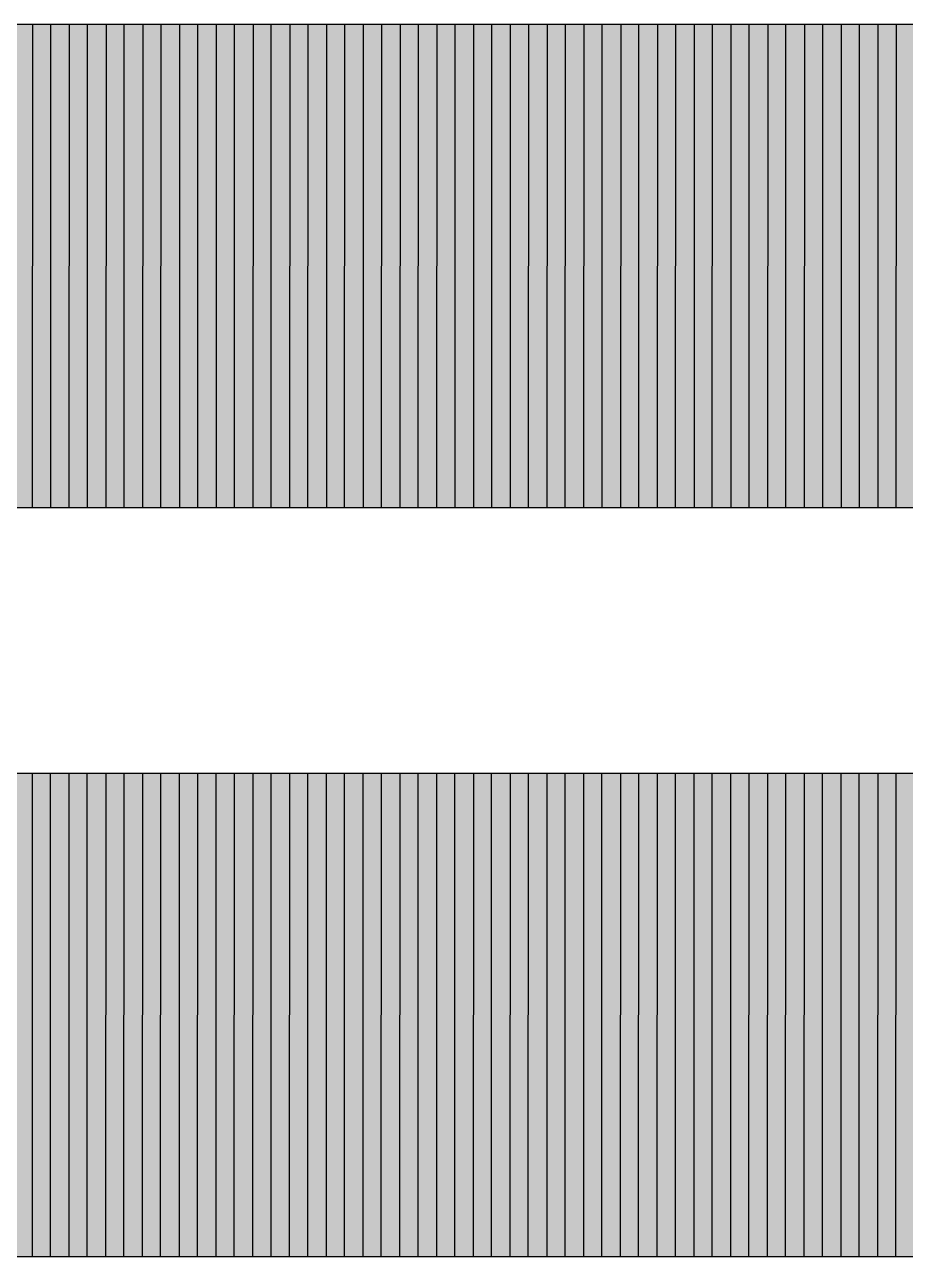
# Model space of a CAD drawing. Header units: millimetres. Extents: x -4.73 to 4.58, y -4.74 to 4.59.
# Drawn here: x 3.431 to 3.995, y 0.003 to 0.791 of the extents above; entities that cross this region are included whole.
import ezdxf

# ---------------------------------------------------------------- set-up
doc = ezdxf.new("R2010")
doc.units = ezdxf.units.MM
doc.header["$MEASUREMENT"] = 0
doc.layers.add('layer 1', color=7, linetype='Continuous')

msp = doc.modelspace()

# ---------------------------------------------------------------- hatches: boundary and pattern name
at = {"layer": 'layer 1', "true_color": 0x8b8b8c}
h = msp.add_hatch(color=252, dxfattribs=at)
edge = h.paths.add_edge_path()
edge.add_spline(control_points=[(3.4481, 0.7908), (3.4481, 0.7908), (3.448, 0.4821), (3.448, 0.4821), (3.448, 0.4821), (3.4257, 0.4821), (3.4257, 0.4821), (3.4257, 0.4821), (3.4127, 0.4827), (3.4127, 0.4827), (3.4127, 0.4827), (3.4128, 0.7902), (3.4128, 0.7902), (3.4128, 0.7902), (3.4257, 0.7908), (3.4257, 0.7908), (3.4257, 0.7908), (3.4481, 0.7908), (3.4481, 0.7908)], knot_values=[0, 0, 0, 0, 0.166667, 0.166667, 0.166667, 0.333333, 0.333333, 0.333333, 0.5, 0.5, 0.5, 0.666667, 0.666667, 0.666667, 0.833333, 0.833333, 0.833333, 1, 1, 1, 1], degree=3, periodic=1)
h = msp.add_hatch(color=252, dxfattribs=at)
edge = h.paths.add_edge_path()
edge.add_spline(control_points=[(3.4716, 0.7908), (3.4716, 0.7908), (3.4715, 0.4821), (3.4715, 0.4821), (3.4715, 0.4821), (3.4362, 0.4821), (3.4362, 0.4821), (3.4362, 0.4821), (3.4363, 0.7908), (3.4363, 0.7908), (3.4363, 0.7908), (3.4716, 0.7908), (3.4716, 0.7908)], knot_values=[0, 0, 0, 0, 0.25, 0.25, 0.25, 0.5, 0.5, 0.5, 0.75, 0.75, 0.75, 1, 1, 1, 1], degree=3, periodic=1)
h = msp.add_hatch(color=252, dxfattribs=at)
edge = h.paths.add_edge_path()
edge.add_spline(control_points=[(3.4951, 0.7908), (3.4951, 0.7908), (3.495, 0.4821), (3.495, 0.4821), (3.495, 0.4821), (3.4597, 0.4821), (3.4597, 0.4821), (3.4597, 0.4821), (3.4598, 0.7908), (3.4598, 0.7908), (3.4598, 0.7908), (3.4951, 0.7908), (3.4951, 0.7908)], knot_values=[0, 0, 0, 0, 0.25, 0.25, 0.25, 0.5, 0.5, 0.5, 0.75, 0.75, 0.75, 1, 1, 1, 1], degree=3, periodic=1)
h = msp.add_hatch(color=252, dxfattribs=at)
edge = h.paths.add_edge_path()
edge.add_spline(control_points=[(3.5186, 0.7908), (3.5186, 0.7908), (3.5185, 0.4821), (3.5185, 0.4821), (3.5185, 0.4821), (3.4832, 0.4821), (3.4832, 0.4821), (3.4832, 0.4821), (3.4834, 0.7908), (3.4834, 0.7908), (3.4834, 0.7908), (3.5186, 0.7908), (3.5186, 0.7908)], knot_values=[0, 0, 0, 0, 0.25, 0.25, 0.25, 0.5, 0.5, 0.5, 0.75, 0.75, 0.75, 1, 1, 1, 1], degree=3, periodic=1)
h = msp.add_hatch(color=252, dxfattribs=at)
edge = h.paths.add_edge_path()
edge.add_spline(control_points=[(3.5421, 0.7908), (3.5421, 0.7908), (3.542, 0.4821), (3.542, 0.4821), (3.542, 0.4821), (3.5068, 0.4821), (3.5068, 0.4821), (3.5068, 0.4821), (3.5069, 0.7908), (3.5069, 0.7908), (3.5069, 0.7908), (3.5421, 0.7908), (3.5421, 0.7908)], knot_values=[0, 0, 0, 0, 0.25, 0.25, 0.25, 0.5, 0.5, 0.5, 0.75, 0.75, 0.75, 1, 1, 1, 1], degree=3, periodic=1)
h = msp.add_hatch(color=252, dxfattribs=at)
edge = h.paths.add_edge_path()
edge.add_spline(control_points=[(3.5656, 0.7908), (3.5656, 0.7908), (3.5655, 0.4821), (3.5655, 0.4821), (3.5655, 0.4821), (3.5303, 0.4821), (3.5303, 0.4821), (3.5303, 0.4821), (3.5304, 0.7908), (3.5304, 0.7908), (3.5304, 0.7908), (3.5656, 0.7908), (3.5656, 0.7908)], knot_values=[0, 0, 0, 0, 0.25, 0.25, 0.25, 0.5, 0.5, 0.5, 0.75, 0.75, 0.75, 1, 1, 1, 1], degree=3, periodic=1)
h = msp.add_hatch(color=252, dxfattribs=at)
edge = h.paths.add_edge_path()
edge.add_spline(control_points=[(3.5891, 0.7908), (3.5891, 0.7908), (3.589, 0.4821), (3.589, 0.4821), (3.589, 0.4821), (3.5538, 0.4821), (3.5538, 0.4821), (3.5538, 0.4821), (3.5539, 0.7908), (3.5539, 0.7908), (3.5539, 0.7908), (3.5891, 0.7908), (3.5891, 0.7908)], knot_values=[0, 0, 0, 0, 0.25, 0.25, 0.25, 0.5, 0.5, 0.5, 0.75, 0.75, 0.75, 1, 1, 1, 1], degree=3, periodic=1)
at = {"layer": 'layer 1', "true_color": 0x8e8e8f}
h = msp.add_hatch(color=252, dxfattribs=at)
edge = h.paths.add_edge_path()
edge.add_spline(control_points=[(3.6126, 0.7908), (3.6126, 0.7908), (3.6125, 0.4821), (3.6125, 0.4821), (3.6125, 0.4821), (3.5773, 0.4821), (3.5773, 0.4821), (3.5773, 0.4821), (3.5774, 0.7908), (3.5774, 0.7908), (3.5774, 0.7908), (3.6126, 0.7908), (3.6126, 0.7908)], knot_values=[0, 0, 0, 0, 0.25, 0.25, 0.25, 0.5, 0.5, 0.5, 0.75, 0.75, 0.75, 1, 1, 1, 1], degree=3, periodic=1)
at = {"layer": 'layer 1', "true_color": 0x9a9a9b}
h = msp.add_hatch(color=253, dxfattribs=at)
edge = h.paths.add_edge_path()
edge.add_spline(control_points=[(3.6362, 0.7908), (3.6362, 0.7908), (3.636, 0.4821), (3.636, 0.4821), (3.636, 0.4821), (3.6008, 0.4821), (3.6008, 0.4821), (3.6008, 0.4821), (3.6009, 0.7908), (3.6009, 0.7908), (3.6009, 0.7908), (3.6362, 0.7908), (3.6362, 0.7908)], knot_values=[0, 0, 0, 0, 0.25, 0.25, 0.25, 0.5, 0.5, 0.5, 0.75, 0.75, 0.75, 1, 1, 1, 1], degree=3, periodic=1)
at = {"layer": 'layer 1', "true_color": 0xa5a5a6}
h = msp.add_hatch(color=253, dxfattribs=at)
edge = h.paths.add_edge_path()
edge.add_spline(control_points=[(3.6597, 0.7908), (3.6597, 0.7908), (3.6596, 0.4821), (3.6596, 0.4821), (3.6596, 0.4821), (3.6243, 0.4821), (3.6243, 0.4821), (3.6243, 0.4821), (3.6244, 0.7908), (3.6244, 0.7908), (3.6244, 0.7908), (3.6597, 0.7908), (3.6597, 0.7908)], knot_values=[0, 0, 0, 0, 0.25, 0.25, 0.25, 0.5, 0.5, 0.5, 0.75, 0.75, 0.75, 1, 1, 1, 1], degree=3, periodic=1)
at = {"layer": 'layer 1', "true_color": 0xb1b1b2}
h = msp.add_hatch(color=253, dxfattribs=at)
edge = h.paths.add_edge_path()
edge.add_spline(control_points=[(3.6832, 0.7908), (3.6832, 0.7908), (3.6831, 0.4821), (3.6831, 0.4821), (3.6831, 0.4821), (3.6478, 0.4821), (3.6478, 0.4821), (3.6478, 0.4821), (3.6479, 0.7908), (3.6479, 0.7908), (3.6479, 0.7908), (3.6832, 0.7908), (3.6832, 0.7908)], knot_values=[0, 0, 0, 0, 0.25, 0.25, 0.25, 0.5, 0.5, 0.5, 0.75, 0.75, 0.75, 1, 1, 1, 1], degree=3, periodic=1)
at = {"layer": 'layer 1', "true_color": 0xbdbdbd}
h = msp.add_hatch(color=9, dxfattribs=at)
edge = h.paths.add_edge_path()
edge.add_spline(control_points=[(3.7067, 0.7908), (3.7067, 0.7908), (3.7066, 0.4821), (3.7066, 0.4821), (3.7066, 0.4821), (3.6713, 0.4821), (3.6713, 0.4821), (3.6713, 0.4821), (3.6714, 0.7908), (3.6714, 0.7908), (3.6714, 0.7908), (3.7067, 0.7908), (3.7067, 0.7908)], knot_values=[0, 0, 0, 0, 0.25, 0.25, 0.25, 0.5, 0.5, 0.5, 0.75, 0.75, 0.75, 1, 1, 1, 1], degree=3, periodic=1)
at = {"layer": 'layer 1', "true_color": 0xc9c9c9}
h = msp.add_hatch(color=9, dxfattribs=at)
edge = h.paths.add_edge_path()
edge.add_spline(control_points=[(3.7302, 0.7908), (3.7302, 0.7908), (3.7301, 0.4821), (3.7301, 0.4821), (3.7301, 0.4821), (3.6948, 0.4821), (3.6948, 0.4821), (3.6948, 0.4821), (3.6949, 0.7908), (3.6949, 0.7908), (3.6949, 0.7908), (3.7302, 0.7908), (3.7302, 0.7908)], knot_values=[0, 0, 0, 0, 0.25, 0.25, 0.25, 0.5, 0.5, 0.5, 0.75, 0.75, 0.75, 1, 1, 1, 1], degree=3, periodic=1)
at = {"layer": 'layer 1', "true_color": 0xd4d4d5}
h = msp.add_hatch(color=254, dxfattribs=at)
edge = h.paths.add_edge_path()
edge.add_spline(control_points=[(3.7537, 0.7908), (3.7537, 0.7908), (3.7536, 0.4821), (3.7536, 0.4821), (3.7536, 0.4821), (3.7183, 0.4821), (3.7183, 0.4821), (3.7183, 0.4821), (3.7184, 0.7908), (3.7184, 0.7908), (3.7184, 0.7908), (3.7537, 0.7908), (3.7537, 0.7908)], knot_values=[0, 0, 0, 0, 0.25, 0.25, 0.25, 0.5, 0.5, 0.5, 0.75, 0.75, 0.75, 1, 1, 1, 1], degree=3, periodic=1)
at = {"layer": 'layer 1', "true_color": 0xe0e0e0}
h = msp.add_hatch(color=254, dxfattribs=at)
edge = h.paths.add_edge_path()
edge.add_spline(control_points=[(3.7772, 0.7908), (3.7772, 0.7908), (3.7771, 0.4821), (3.7771, 0.4821), (3.7771, 0.4821), (3.7418, 0.4821), (3.7418, 0.4821), (3.7418, 0.4821), (3.7419, 0.7908), (3.7419, 0.7908), (3.7419, 0.7908), (3.7772, 0.7908), (3.7772, 0.7908)], knot_values=[0, 0, 0, 0, 0.25, 0.25, 0.25, 0.5, 0.5, 0.5, 0.75, 0.75, 0.75, 1, 1, 1, 1], degree=3, periodic=1)
at = {"layer": 'layer 1', "true_color": 0xececec}
h = msp.add_hatch(color=7, dxfattribs=at)
edge = h.paths.add_edge_path()
edge.add_spline(control_points=[(3.8007, 0.7908), (3.8007, 0.7908), (3.8006, 0.4821), (3.8006, 0.4821), (3.8006, 0.4821), (3.7653, 0.4821), (3.7653, 0.4821), (3.7653, 0.4821), (3.7654, 0.7908), (3.7654, 0.7908), (3.7654, 0.7908), (3.8007, 0.7908), (3.8007, 0.7908)], knot_values=[0, 0, 0, 0, 0.25, 0.25, 0.25, 0.5, 0.5, 0.5, 0.75, 0.75, 0.75, 1, 1, 1, 1], degree=3, periodic=1)
at = {"layer": 'layer 1', "true_color": 0xf7f7f7}
h = msp.add_hatch(color=7, dxfattribs=at)
edge = h.paths.add_edge_path()
edge.add_spline(control_points=[(3.8242, 0.7908), (3.8242, 0.7908), (3.8241, 0.4821), (3.8241, 0.4821), (3.8241, 0.4821), (3.7888, 0.4821), (3.7888, 0.4821), (3.7888, 0.4821), (3.789, 0.7908), (3.789, 0.7908), (3.789, 0.7908), (3.8242, 0.7908), (3.8242, 0.7908)], knot_values=[0, 0, 0, 0, 0.25, 0.25, 0.25, 0.5, 0.5, 0.5, 0.75, 0.75, 0.75, 1, 1, 1, 1], degree=3, periodic=1)
at = {"layer": 'layer 1', "true_color": 0xf2f2f2}
h = msp.add_hatch(color=7, dxfattribs=at)
edge = h.paths.add_edge_path()
edge.add_spline(control_points=[(3.8477, 0.7908), (3.8477, 0.7908), (3.8476, 0.4821), (3.8476, 0.4821), (3.8476, 0.4821), (3.8124, 0.4821), (3.8124, 0.4821), (3.8124, 0.4821), (3.8125, 0.7908), (3.8125, 0.7908), (3.8125, 0.7908), (3.8477, 0.7908), (3.8477, 0.7908)], knot_values=[0, 0, 0, 0, 0.25, 0.25, 0.25, 0.5, 0.5, 0.5, 0.75, 0.75, 0.75, 1, 1, 1, 1], degree=3, periodic=1)
at = {"layer": 'layer 1', "true_color": 0xececec}
h = msp.add_hatch(color=7, dxfattribs=at)
edge = h.paths.add_edge_path()
edge.add_spline(control_points=[(3.8712, 0.7908), (3.8712, 0.7908), (3.8711, 0.4821), (3.8711, 0.4821), (3.8711, 0.4821), (3.8359, 0.4821), (3.8359, 0.4821), (3.8359, 0.4821), (3.836, 0.7908), (3.836, 0.7908), (3.836, 0.7908), (3.8712, 0.7908), (3.8712, 0.7908)], knot_values=[0, 0, 0, 0, 0.25, 0.25, 0.25, 0.5, 0.5, 0.5, 0.75, 0.75, 0.75, 1, 1, 1, 1], degree=3, periodic=1)
at = {"layer": 'layer 1', "true_color": 0xe5e5e5}
h = msp.add_hatch(color=254, dxfattribs=at)
edge = h.paths.add_edge_path()
edge.add_spline(control_points=[(3.8947, 0.7908), (3.8947, 0.7908), (3.8946, 0.4821), (3.8946, 0.4821), (3.8946, 0.4821), (3.8594, 0.4821), (3.8594, 0.4821), (3.8594, 0.4821), (3.8595, 0.7908), (3.8595, 0.7908), (3.8595, 0.7908), (3.8947, 0.7908), (3.8947, 0.7908)], knot_values=[0, 0, 0, 0, 0.25, 0.25, 0.25, 0.5, 0.5, 0.5, 0.75, 0.75, 0.75, 1, 1, 1, 1], degree=3, periodic=1)
at = {"layer": 'layer 1', "true_color": 0xdfdfdf}
h = msp.add_hatch(color=254, dxfattribs=at)
edge = h.paths.add_edge_path()
edge.add_spline(control_points=[(3.9182, 0.7908), (3.9182, 0.7908), (3.9181, 0.4821), (3.9181, 0.4821), (3.9181, 0.4821), (3.8829, 0.4821), (3.8829, 0.4821), (3.8829, 0.4821), (3.883, 0.7908), (3.883, 0.7908), (3.883, 0.7908), (3.9182, 0.7908), (3.9182, 0.7908)], knot_values=[0, 0, 0, 0, 0.25, 0.25, 0.25, 0.5, 0.5, 0.5, 0.75, 0.75, 0.75, 1, 1, 1, 1], degree=3, periodic=1)
at = {"layer": 'layer 1', "true_color": 0xd9d8d9}
h = msp.add_hatch(color=254, dxfattribs=at)
edge = h.paths.add_edge_path()
edge.add_spline(control_points=[(3.9418, 0.7908), (3.9418, 0.7908), (3.9417, 0.4821), (3.9417, 0.4821), (3.9417, 0.4821), (3.9064, 0.4821), (3.9064, 0.4821), (3.9064, 0.4821), (3.9065, 0.7908), (3.9065, 0.7908), (3.9065, 0.7908), (3.9418, 0.7908), (3.9418, 0.7908)], knot_values=[0, 0, 0, 0, 0.25, 0.25, 0.25, 0.5, 0.5, 0.5, 0.75, 0.75, 0.75, 1, 1, 1, 1], degree=3, periodic=1)
at = {"layer": 'layer 1', "true_color": 0xd2d2d2}
h = msp.add_hatch(color=254, dxfattribs=at)
edge = h.paths.add_edge_path()
edge.add_spline(control_points=[(3.9653, 0.7908), (3.9653, 0.7908), (3.9652, 0.4821), (3.9652, 0.4821), (3.9652, 0.4821), (3.9299, 0.4821), (3.9299, 0.4821), (3.9299, 0.4821), (3.93, 0.7908), (3.93, 0.7908), (3.93, 0.7908), (3.9653, 0.7908), (3.9653, 0.7908)], knot_values=[0, 0, 0, 0, 0.25, 0.25, 0.25, 0.5, 0.5, 0.5, 0.75, 0.75, 0.75, 1, 1, 1, 1], degree=3, periodic=1)
at = {"layer": 'layer 1', "true_color": 0xcccccc}
h = msp.add_hatch(color=254, dxfattribs=at)
edge = h.paths.add_edge_path()
edge.add_spline(control_points=[(3.9888, 0.7908), (3.9888, 0.7908), (3.9887, 0.4821), (3.9887, 0.4821), (3.9887, 0.4821), (3.9534, 0.4821), (3.9534, 0.4821), (3.9534, 0.4821), (3.9535, 0.7908), (3.9535, 0.7908), (3.9535, 0.7908), (3.9888, 0.7908), (3.9888, 0.7908)], knot_values=[0, 0, 0, 0, 0.25, 0.25, 0.25, 0.5, 0.5, 0.5, 0.75, 0.75, 0.75, 1, 1, 1, 1], degree=3, periodic=1)
at = {"layer": 'layer 1', "true_color": 0xc6c5c6}
h = msp.add_hatch(color=9, dxfattribs=at)
edge = h.paths.add_edge_path()
edge.add_spline(control_points=[(4.0123, 0.7908), (4.0123, 0.7908), (4.0122, 0.4821), (4.0122, 0.4821), (4.0122, 0.4821), (3.9769, 0.4821), (3.9769, 0.4821), (3.9769, 0.4821), (3.977, 0.7908), (3.977, 0.7908), (3.977, 0.7908), (4.0123, 0.7908), (4.0123, 0.7908)], knot_values=[0, 0, 0, 0, 0.25, 0.25, 0.25, 0.5, 0.5, 0.5, 0.75, 0.75, 0.75, 1, 1, 1, 1], degree=3, periodic=1)
at = {"layer": 'layer 1', "true_color": 0x8b8b8c}
h = msp.add_hatch(color=252, dxfattribs=at)
edge = h.paths.add_edge_path()
edge.add_spline(control_points=[(3.4479, 0.3118), (3.4479, 0.3118), (3.4478, 0.0031), (3.4478, 0.0031), (3.4478, 0.0031), (3.4257, 0.0031), (3.4257, 0.0031), (3.4257, 0.0031), (3.4126, 0.0037), (3.4126, 0.0037), (3.4126, 0.0037), (3.4127, 0.3112), (3.4127, 0.3112), (3.4127, 0.3112), (3.4257, 0.3118), (3.4257, 0.3118), (3.4257, 0.3118), (3.4479, 0.3118), (3.4479, 0.3118)], knot_values=[0, 0, 0, 0, 0.166667, 0.166667, 0.166667, 0.333333, 0.333333, 0.333333, 0.5, 0.5, 0.5, 0.666667, 0.666667, 0.666667, 0.833333, 0.833333, 0.833333, 1, 1, 1, 1], degree=3, periodic=1)
h = msp.add_hatch(color=252, dxfattribs=at)
edge = h.paths.add_edge_path()
edge.add_spline(control_points=[(3.4714, 0.3118), (3.4714, 0.3118), (3.4713, 0.0031), (3.4713, 0.0031), (3.4713, 0.0031), (3.4361, 0.0031), (3.4361, 0.0031), (3.4361, 0.0031), (3.4362, 0.3118), (3.4362, 0.3118), (3.4362, 0.3118), (3.4714, 0.3118), (3.4714, 0.3118)], knot_values=[0, 0, 0, 0, 0.25, 0.25, 0.25, 0.5, 0.5, 0.5, 0.75, 0.75, 0.75, 1, 1, 1, 1], degree=3, periodic=1)
h = msp.add_hatch(color=252, dxfattribs=at)
edge = h.paths.add_edge_path()
edge.add_spline(control_points=[(3.4949, 0.3118), (3.4949, 0.3118), (3.4948, 0.0031), (3.4948, 0.0031), (3.4948, 0.0031), (3.4596, 0.0031), (3.4596, 0.0031), (3.4596, 0.0031), (3.4597, 0.3118), (3.4597, 0.3118), (3.4597, 0.3118), (3.4949, 0.3118), (3.4949, 0.3118)], knot_values=[0, 0, 0, 0, 0.25, 0.25, 0.25, 0.5, 0.5, 0.5, 0.75, 0.75, 0.75, 1, 1, 1, 1], degree=3, periodic=1)
h = msp.add_hatch(color=252, dxfattribs=at)
edge = h.paths.add_edge_path()
edge.add_spline(control_points=[(3.5184, 0.3118), (3.5184, 0.3118), (3.5183, 0.0031), (3.5183, 0.0031), (3.5183, 0.0031), (3.4831, 0.0031), (3.4831, 0.0031), (3.4831, 0.0031), (3.4832, 0.3118), (3.4832, 0.3118), (3.4832, 0.3118), (3.5184, 0.3118), (3.5184, 0.3118)], knot_values=[0, 0, 0, 0, 0.25, 0.25, 0.25, 0.5, 0.5, 0.5, 0.75, 0.75, 0.75, 1, 1, 1, 1], degree=3, periodic=1)
h = msp.add_hatch(color=252, dxfattribs=at)
edge = h.paths.add_edge_path()
edge.add_spline(control_points=[(3.542, 0.3118), (3.542, 0.3118), (3.5419, 0.0031), (3.5419, 0.0031), (3.5419, 0.0031), (3.5066, 0.0031), (3.5066, 0.0031), (3.5066, 0.0031), (3.5067, 0.3118), (3.5067, 0.3118), (3.5067, 0.3118), (3.542, 0.3118), (3.542, 0.3118)], knot_values=[0, 0, 0, 0, 0.25, 0.25, 0.25, 0.5, 0.5, 0.5, 0.75, 0.75, 0.75, 1, 1, 1, 1], degree=3, periodic=1)
h = msp.add_hatch(color=252, dxfattribs=at)
edge = h.paths.add_edge_path()
edge.add_spline(control_points=[(3.5655, 0.3118), (3.5655, 0.3118), (3.5654, 0.0031), (3.5654, 0.0031), (3.5654, 0.0031), (3.5301, 0.0031), (3.5301, 0.0031), (3.5301, 0.0031), (3.5302, 0.3118), (3.5302, 0.3118), (3.5302, 0.3118), (3.5655, 0.3118), (3.5655, 0.3118)], knot_values=[0, 0, 0, 0, 0.25, 0.25, 0.25, 0.5, 0.5, 0.5, 0.75, 0.75, 0.75, 1, 1, 1, 1], degree=3, periodic=1)
h = msp.add_hatch(color=252, dxfattribs=at)
edge = h.paths.add_edge_path()
edge.add_spline(control_points=[(3.589, 0.3118), (3.589, 0.3118), (3.5889, 0.0031), (3.5889, 0.0031), (3.5889, 0.0031), (3.5536, 0.0031), (3.5536, 0.0031), (3.5536, 0.0031), (3.5537, 0.3118), (3.5537, 0.3118), (3.5537, 0.3118), (3.589, 0.3118), (3.589, 0.3118)], knot_values=[0, 0, 0, 0, 0.25, 0.25, 0.25, 0.5, 0.5, 0.5, 0.75, 0.75, 0.75, 1, 1, 1, 1], degree=3, periodic=1)
at = {"layer": 'layer 1', "true_color": 0x8e8e8f}
h = msp.add_hatch(color=252, dxfattribs=at)
edge = h.paths.add_edge_path()
edge.add_spline(control_points=[(3.6125, 0.3118), (3.6125, 0.3118), (3.6124, 0.0031), (3.6124, 0.0031), (3.6124, 0.0031), (3.5771, 0.0031), (3.5771, 0.0031), (3.5771, 0.0031), (3.5772, 0.3118), (3.5772, 0.3118), (3.5772, 0.3118), (3.6125, 0.3118), (3.6125, 0.3118)], knot_values=[0, 0, 0, 0, 0.25, 0.25, 0.25, 0.5, 0.5, 0.5, 0.75, 0.75, 0.75, 1, 1, 1, 1], degree=3, periodic=1)
at = {"layer": 'layer 1', "true_color": 0x9a9a9b}
h = msp.add_hatch(color=253, dxfattribs=at)
edge = h.paths.add_edge_path()
edge.add_spline(control_points=[(3.636, 0.3118), (3.636, 0.3118), (3.6359, 0.0031), (3.6359, 0.0031), (3.6359, 0.0031), (3.6006, 0.0031), (3.6006, 0.0031), (3.6006, 0.0031), (3.6007, 0.3118), (3.6007, 0.3118), (3.6007, 0.3118), (3.636, 0.3118), (3.636, 0.3118)], knot_values=[0, 0, 0, 0, 0.25, 0.25, 0.25, 0.5, 0.5, 0.5, 0.75, 0.75, 0.75, 1, 1, 1, 1], degree=3, periodic=1)
at = {"layer": 'layer 1', "true_color": 0xa5a5a6}
h = msp.add_hatch(color=253, dxfattribs=at)
edge = h.paths.add_edge_path()
edge.add_spline(control_points=[(3.6595, 0.3118), (3.6595, 0.3118), (3.6594, 0.0031), (3.6594, 0.0031), (3.6594, 0.0031), (3.6241, 0.0031), (3.6241, 0.0031), (3.6241, 0.0031), (3.6242, 0.3118), (3.6242, 0.3118), (3.6242, 0.3118), (3.6595, 0.3118), (3.6595, 0.3118)], knot_values=[0, 0, 0, 0, 0.25, 0.25, 0.25, 0.5, 0.5, 0.5, 0.75, 0.75, 0.75, 1, 1, 1, 1], degree=3, periodic=1)
at = {"layer": 'layer 1', "true_color": 0xb1b1b2}
h = msp.add_hatch(color=253, dxfattribs=at)
edge = h.paths.add_edge_path()
edge.add_spline(control_points=[(3.683, 0.3118), (3.683, 0.3118), (3.6829, 0.0031), (3.6829, 0.0031), (3.6829, 0.0031), (3.6476, 0.0031), (3.6476, 0.0031), (3.6476, 0.0031), (3.6477, 0.3118), (3.6477, 0.3118), (3.6477, 0.3118), (3.683, 0.3118), (3.683, 0.3118)], knot_values=[0, 0, 0, 0, 0.25, 0.25, 0.25, 0.5, 0.5, 0.5, 0.75, 0.75, 0.75, 1, 1, 1, 1], degree=3, periodic=1)
at = {"layer": 'layer 1', "true_color": 0xbdbdbd}
h = msp.add_hatch(color=9, dxfattribs=at)
edge = h.paths.add_edge_path()
edge.add_spline(control_points=[(3.7065, 0.3118), (3.7065, 0.3118), (3.7064, 0.0031), (3.7064, 0.0031), (3.7064, 0.0031), (3.6711, 0.0031), (3.6711, 0.0031), (3.6711, 0.0031), (3.6713, 0.3118), (3.6713, 0.3118), (3.6713, 0.3118), (3.7065, 0.3118), (3.7065, 0.3118)], knot_values=[0, 0, 0, 0, 0.25, 0.25, 0.25, 0.5, 0.5, 0.5, 0.75, 0.75, 0.75, 1, 1, 1, 1], degree=3, periodic=1)
at = {"layer": 'layer 1', "true_color": 0xc9c9c9}
h = msp.add_hatch(color=9, dxfattribs=at)
edge = h.paths.add_edge_path()
edge.add_spline(control_points=[(3.73, 0.3118), (3.73, 0.3118), (3.7299, 0.0031), (3.7299, 0.0031), (3.7299, 0.0031), (3.6947, 0.0031), (3.6947, 0.0031), (3.6947, 0.0031), (3.6948, 0.3118), (3.6948, 0.3118), (3.6948, 0.3118), (3.73, 0.3118), (3.73, 0.3118)], knot_values=[0, 0, 0, 0, 0.25, 0.25, 0.25, 0.5, 0.5, 0.5, 0.75, 0.75, 0.75, 1, 1, 1, 1], degree=3, periodic=1)
at = {"layer": 'layer 1', "true_color": 0xd4d4d5}
h = msp.add_hatch(color=254, dxfattribs=at)
edge = h.paths.add_edge_path()
edge.add_spline(control_points=[(3.7535, 0.3118), (3.7535, 0.3118), (3.7534, 0.0031), (3.7534, 0.0031), (3.7534, 0.0031), (3.7182, 0.0031), (3.7182, 0.0031), (3.7182, 0.0031), (3.7183, 0.3118), (3.7183, 0.3118), (3.7183, 0.3118), (3.7535, 0.3118), (3.7535, 0.3118)], knot_values=[0, 0, 0, 0, 0.25, 0.25, 0.25, 0.5, 0.5, 0.5, 0.75, 0.75, 0.75, 1, 1, 1, 1], degree=3, periodic=1)
at = {"layer": 'layer 1', "true_color": 0xe0e0e0}
h = msp.add_hatch(color=254, dxfattribs=at)
edge = h.paths.add_edge_path()
edge.add_spline(control_points=[(3.777, 0.3118), (3.777, 0.3118), (3.7769, 0.0031), (3.7769, 0.0031), (3.7769, 0.0031), (3.7417, 0.0031), (3.7417, 0.0031), (3.7417, 0.0031), (3.7418, 0.3118), (3.7418, 0.3118), (3.7418, 0.3118), (3.777, 0.3118), (3.777, 0.3118)], knot_values=[0, 0, 0, 0, 0.25, 0.25, 0.25, 0.5, 0.5, 0.5, 0.75, 0.75, 0.75, 1, 1, 1, 1], degree=3, periodic=1)
at = {"layer": 'layer 1', "true_color": 0xececec}
h = msp.add_hatch(color=7, dxfattribs=at)
edge = h.paths.add_edge_path()
edge.add_spline(control_points=[(3.8005, 0.3118), (3.8005, 0.3118), (3.8004, 0.0031), (3.8004, 0.0031), (3.8004, 0.0031), (3.7652, 0.0031), (3.7652, 0.0031), (3.7652, 0.0031), (3.7653, 0.3118), (3.7653, 0.3118), (3.7653, 0.3118), (3.8005, 0.3118), (3.8005, 0.3118)], knot_values=[0, 0, 0, 0, 0.25, 0.25, 0.25, 0.5, 0.5, 0.5, 0.75, 0.75, 0.75, 1, 1, 1, 1], degree=3, periodic=1)
at = {"layer": 'layer 1', "true_color": 0xf7f7f7}
h = msp.add_hatch(color=7, dxfattribs=at)
edge = h.paths.add_edge_path()
edge.add_spline(control_points=[(3.8241, 0.3118), (3.8241, 0.3118), (3.8239, 0.0031), (3.8239, 0.0031), (3.8239, 0.0031), (3.7887, 0.0031), (3.7887, 0.0031), (3.7887, 0.0031), (3.7888, 0.3118), (3.7888, 0.3118), (3.7888, 0.3118), (3.8241, 0.3118), (3.8241, 0.3118)], knot_values=[0, 0, 0, 0, 0.25, 0.25, 0.25, 0.5, 0.5, 0.5, 0.75, 0.75, 0.75, 1, 1, 1, 1], degree=3, periodic=1)
at = {"layer": 'layer 1', "true_color": 0xf2f2f2}
h = msp.add_hatch(color=7, dxfattribs=at)
edge = h.paths.add_edge_path()
edge.add_spline(control_points=[(3.8476, 0.3118), (3.8476, 0.3118), (3.8475, 0.0031), (3.8475, 0.0031), (3.8475, 0.0031), (3.8122, 0.0031), (3.8122, 0.0031), (3.8122, 0.0031), (3.8123, 0.3118), (3.8123, 0.3118), (3.8123, 0.3118), (3.8476, 0.3118), (3.8476, 0.3118)], knot_values=[0, 0, 0, 0, 0.25, 0.25, 0.25, 0.5, 0.5, 0.5, 0.75, 0.75, 0.75, 1, 1, 1, 1], degree=3, periodic=1)
at = {"layer": 'layer 1', "true_color": 0xececec}
h = msp.add_hatch(color=7, dxfattribs=at)
edge = h.paths.add_edge_path()
edge.add_spline(control_points=[(3.8711, 0.3118), (3.8711, 0.3118), (3.871, 0.0031), (3.871, 0.0031), (3.871, 0.0031), (3.8357, 0.0031), (3.8357, 0.0031), (3.8357, 0.0031), (3.8358, 0.3118), (3.8358, 0.3118), (3.8358, 0.3118), (3.8711, 0.3118), (3.8711, 0.3118)], knot_values=[0, 0, 0, 0, 0.25, 0.25, 0.25, 0.5, 0.5, 0.5, 0.75, 0.75, 0.75, 1, 1, 1, 1], degree=3, periodic=1)
at = {"layer": 'layer 1', "true_color": 0xe5e5e5}
h = msp.add_hatch(color=254, dxfattribs=at)
edge = h.paths.add_edge_path()
edge.add_spline(control_points=[(3.8946, 0.3118), (3.8946, 0.3118), (3.8945, 0.0031), (3.8945, 0.0031), (3.8945, 0.0031), (3.8592, 0.0031), (3.8592, 0.0031), (3.8592, 0.0031), (3.8593, 0.3118), (3.8593, 0.3118), (3.8593, 0.3118), (3.8946, 0.3118), (3.8946, 0.3118)], knot_values=[0, 0, 0, 0, 0.25, 0.25, 0.25, 0.5, 0.5, 0.5, 0.75, 0.75, 0.75, 1, 1, 1, 1], degree=3, periodic=1)
at = {"layer": 'layer 1', "true_color": 0xdfdfdf}
h = msp.add_hatch(color=254, dxfattribs=at)
edge = h.paths.add_edge_path()
edge.add_spline(control_points=[(3.9181, 0.3118), (3.9181, 0.3118), (3.918, 0.0031), (3.918, 0.0031), (3.918, 0.0031), (3.8827, 0.0031), (3.8827, 0.0031), (3.8827, 0.0031), (3.8828, 0.3118), (3.8828, 0.3118), (3.8828, 0.3118), (3.9181, 0.3118), (3.9181, 0.3118)], knot_values=[0, 0, 0, 0, 0.25, 0.25, 0.25, 0.5, 0.5, 0.5, 0.75, 0.75, 0.75, 1, 1, 1, 1], degree=3, periodic=1)
at = {"layer": 'layer 1', "true_color": 0xd9d8d9}
h = msp.add_hatch(color=254, dxfattribs=at)
edge = h.paths.add_edge_path()
edge.add_spline(control_points=[(3.9416, 0.3118), (3.9416, 0.3118), (3.9415, 0.0031), (3.9415, 0.0031), (3.9415, 0.0031), (3.9062, 0.0031), (3.9062, 0.0031), (3.9062, 0.0031), (3.9063, 0.3118), (3.9063, 0.3118), (3.9063, 0.3118), (3.9416, 0.3118), (3.9416, 0.3118)], knot_values=[0, 0, 0, 0, 0.25, 0.25, 0.25, 0.5, 0.5, 0.5, 0.75, 0.75, 0.75, 1, 1, 1, 1], degree=3, periodic=1)
at = {"layer": 'layer 1', "true_color": 0xd2d2d2}
h = msp.add_hatch(color=254, dxfattribs=at)
edge = h.paths.add_edge_path()
edge.add_spline(control_points=[(3.9651, 0.3118), (3.9651, 0.3118), (3.965, 0.0031), (3.965, 0.0031), (3.965, 0.0031), (3.9297, 0.0031), (3.9297, 0.0031), (3.9297, 0.0031), (3.9298, 0.3118), (3.9298, 0.3118), (3.9298, 0.3118), (3.9651, 0.3118), (3.9651, 0.3118)], knot_values=[0, 0, 0, 0, 0.25, 0.25, 0.25, 0.5, 0.5, 0.5, 0.75, 0.75, 0.75, 1, 1, 1, 1], degree=3, periodic=1)
at = {"layer": 'layer 1', "true_color": 0xcccccc}
h = msp.add_hatch(color=254, dxfattribs=at)
edge = h.paths.add_edge_path()
edge.add_spline(control_points=[(3.9886, 0.3118), (3.9886, 0.3118), (3.9885, 0.0031), (3.9885, 0.0031), (3.9885, 0.0031), (3.9532, 0.0031), (3.9532, 0.0031), (3.9532, 0.0031), (3.9533, 0.3118), (3.9533, 0.3118), (3.9533, 0.3118), (3.9886, 0.3118), (3.9886, 0.3118)], knot_values=[0, 0, 0, 0, 0.25, 0.25, 0.25, 0.5, 0.5, 0.5, 0.75, 0.75, 0.75, 1, 1, 1, 1], degree=3, periodic=1)
at = {"layer": 'layer 1', "true_color": 0xc6c5c6}
h = msp.add_hatch(color=9, dxfattribs=at)
edge = h.paths.add_edge_path()
edge.add_spline(control_points=[(4.0121, 0.3118), (4.0121, 0.3118), (4.012, 0.0031), (4.012, 0.0031), (4.012, 0.0031), (3.9768, 0.0031), (3.9768, 0.0031), (3.9768, 0.0031), (3.9769, 0.3118), (3.9769, 0.3118), (3.9769, 0.3118), (4.0121, 0.3118), (4.0121, 0.3118)], knot_values=[0, 0, 0, 0, 0.25, 0.25, 0.25, 0.5, 0.5, 0.5, 0.75, 0.75, 0.75, 1, 1, 1, 1], degree=3, periodic=1)

# ---------------------------------------------------------------- linework, layer by layer
at = {"layer": 'layer 1', "color": 252}
for points, knots in [([(3.4481, 0.7908), (3.4481, 0.7908), (3.448, 0.4821), (3.448, 0.4821), (3.448, 0.4821), (3.4257, 0.4821), (3.4257, 0.4821), (3.4257, 0.4821), (3.4127, 0.4827), (3.4127, 0.4827), (3.4127, 0.4827), (3.4128, 0.7902), (3.4128, 0.7902), (3.4128, 0.7902), (3.4257, 0.7908), (3.4257, 0.7908), (3.4257, 0.7908), (3.4481, 0.7908), (3.4481, 0.7908)], [0, 0, 0, 0, 0.166667, 0.166667, 0.166667, 0.333333, 0.333333, 0.333333, 0.5, 0.5, 0.5, 0.666667, 0.666667, 0.666667, 0.833333, 0.833333, 0.833333, 1, 1, 1, 1]), ([(3.4716, 0.7908), (3.4716, 0.7908), (3.4715, 0.4821), (3.4715, 0.4821), (3.4715, 0.4821), (3.4362, 0.4821), (3.4362, 0.4821), (3.4362, 0.4821), (3.4363, 0.7908), (3.4363, 0.7908), (3.4363, 0.7908), (3.4716, 0.7908), (3.4716, 0.7908)], [0, 0, 0, 0, 0.25, 0.25, 0.25, 0.5, 0.5, 0.5, 0.75, 0.75, 0.75, 1, 1, 1, 1]), ([(3.4951, 0.7908), (3.4951, 0.7908), (3.495, 0.4821), (3.495, 0.4821), (3.495, 0.4821), (3.4597, 0.4821), (3.4597, 0.4821), (3.4597, 0.4821), (3.4598, 0.7908), (3.4598, 0.7908), (3.4598, 0.7908), (3.4951, 0.7908), (3.4951, 0.7908)], [0, 0, 0, 0, 0.25, 0.25, 0.25, 0.5, 0.5, 0.5, 0.75, 0.75, 0.75, 1, 1, 1, 1]), ([(3.5186, 0.7908), (3.5186, 0.7908), (3.5185, 0.4821), (3.5185, 0.4821), (3.5185, 0.4821), (3.4832, 0.4821), (3.4832, 0.4821), (3.4832, 0.4821), (3.4834, 0.7908), (3.4834, 0.7908), (3.4834, 0.7908), (3.5186, 0.7908), (3.5186, 0.7908)], [0, 0, 0, 0, 0.25, 0.25, 0.25, 0.5, 0.5, 0.5, 0.75, 0.75, 0.75, 1, 1, 1, 1]), ([(3.5421, 0.7908), (3.5421, 0.7908), (3.542, 0.4821), (3.542, 0.4821), (3.542, 0.4821), (3.5068, 0.4821), (3.5068, 0.4821), (3.5068, 0.4821), (3.5069, 0.7908), (3.5069, 0.7908), (3.5069, 0.7908), (3.5421, 0.7908), (3.5421, 0.7908)], [0, 0, 0, 0, 0.25, 0.25, 0.25, 0.5, 0.5, 0.5, 0.75, 0.75, 0.75, 1, 1, 1, 1]), ([(3.5656, 0.7908), (3.5656, 0.7908), (3.5655, 0.4821), (3.5655, 0.4821), (3.5655, 0.4821), (3.5303, 0.4821), (3.5303, 0.4821), (3.5303, 0.4821), (3.5304, 0.7908), (3.5304, 0.7908), (3.5304, 0.7908), (3.5656, 0.7908), (3.5656, 0.7908)], [0, 0, 0, 0, 0.25, 0.25, 0.25, 0.5, 0.5, 0.5, 0.75, 0.75, 0.75, 1, 1, 1, 1]), ([(3.5891, 0.7908), (3.5891, 0.7908), (3.589, 0.4821), (3.589, 0.4821), (3.589, 0.4821), (3.5538, 0.4821), (3.5538, 0.4821), (3.5538, 0.4821), (3.5539, 0.7908), (3.5539, 0.7908), (3.5539, 0.7908), (3.5891, 0.7908), (3.5891, 0.7908)], [0, 0, 0, 0, 0.25, 0.25, 0.25, 0.5, 0.5, 0.5, 0.75, 0.75, 0.75, 1, 1, 1, 1]), ([(3.6126, 0.7908), (3.6126, 0.7908), (3.6125, 0.4821), (3.6125, 0.4821), (3.6125, 0.4821), (3.5773, 0.4821), (3.5773, 0.4821), (3.5773, 0.4821), (3.5774, 0.7908), (3.5774, 0.7908), (3.5774, 0.7908), (3.6126, 0.7908), (3.6126, 0.7908)], [0, 0, 0, 0, 0.25, 0.25, 0.25, 0.5, 0.5, 0.5, 0.75, 0.75, 0.75, 1, 1, 1, 1]), ([(3.4479, 0.3118), (3.4479, 0.3118), (3.4478, 0.0031), (3.4478, 0.0031), (3.4478, 0.0031), (3.4257, 0.0031), (3.4257, 0.0031), (3.4257, 0.0031), (3.4126, 0.0037), (3.4126, 0.0037), (3.4126, 0.0037), (3.4127, 0.3112), (3.4127, 0.3112), (3.4127, 0.3112), (3.4257, 0.3118), (3.4257, 0.3118), (3.4257, 0.3118), (3.4479, 0.3118), (3.4479, 0.3118)], [0, 0, 0, 0, 0.166667, 0.166667, 0.166667, 0.333333, 0.333333, 0.333333, 0.5, 0.5, 0.5, 0.666667, 0.666667, 0.666667, 0.833333, 0.833333, 0.833333, 1, 1, 1, 1]), ([(3.4714, 0.3118), (3.4714, 0.3118), (3.4713, 0.0031), (3.4713, 0.0031), (3.4713, 0.0031), (3.4361, 0.0031), (3.4361, 0.0031), (3.4361, 0.0031), (3.4362, 0.3118), (3.4362, 0.3118), (3.4362, 0.3118), (3.4714, 0.3118), (3.4714, 0.3118)], [0, 0, 0, 0, 0.25, 0.25, 0.25, 0.5, 0.5, 0.5, 0.75, 0.75, 0.75, 1, 1, 1, 1]), ([(3.4949, 0.3118), (3.4949, 0.3118), (3.4948, 0.0031), (3.4948, 0.0031), (3.4948, 0.0031), (3.4596, 0.0031), (3.4596, 0.0031), (3.4596, 0.0031), (3.4597, 0.3118), (3.4597, 0.3118), (3.4597, 0.3118), (3.4949, 0.3118), (3.4949, 0.3118)], [0, 0, 0, 0, 0.25, 0.25, 0.25, 0.5, 0.5, 0.5, 0.75, 0.75, 0.75, 1, 1, 1, 1]), ([(3.5184, 0.3118), (3.5184, 0.3118), (3.5183, 0.0031), (3.5183, 0.0031), (3.5183, 0.0031), (3.4831, 0.0031), (3.4831, 0.0031), (3.4831, 0.0031), (3.4832, 0.3118), (3.4832, 0.3118), (3.4832, 0.3118), (3.5184, 0.3118), (3.5184, 0.3118)], [0, 0, 0, 0, 0.25, 0.25, 0.25, 0.5, 0.5, 0.5, 0.75, 0.75, 0.75, 1, 1, 1, 1]), ([(3.542, 0.3118), (3.542, 0.3118), (3.5419, 0.0031), (3.5419, 0.0031), (3.5419, 0.0031), (3.5066, 0.0031), (3.5066, 0.0031), (3.5066, 0.0031), (3.5067, 0.3118), (3.5067, 0.3118), (3.5067, 0.3118), (3.542, 0.3118), (3.542, 0.3118)], [0, 0, 0, 0, 0.25, 0.25, 0.25, 0.5, 0.5, 0.5, 0.75, 0.75, 0.75, 1, 1, 1, 1]), ([(3.5655, 0.3118), (3.5655, 0.3118), (3.5654, 0.0031), (3.5654, 0.0031), (3.5654, 0.0031), (3.5301, 0.0031), (3.5301, 0.0031), (3.5301, 0.0031), (3.5302, 0.3118), (3.5302, 0.3118), (3.5302, 0.3118), (3.5655, 0.3118), (3.5655, 0.3118)], [0, 0, 0, 0, 0.25, 0.25, 0.25, 0.5, 0.5, 0.5, 0.75, 0.75, 0.75, 1, 1, 1, 1]), ([(3.589, 0.3118), (3.589, 0.3118), (3.5889, 0.0031), (3.5889, 0.0031), (3.5889, 0.0031), (3.5536, 0.0031), (3.5536, 0.0031), (3.5536, 0.0031), (3.5537, 0.3118), (3.5537, 0.3118), (3.5537, 0.3118), (3.589, 0.3118), (3.589, 0.3118)], [0, 0, 0, 0, 0.25, 0.25, 0.25, 0.5, 0.5, 0.5, 0.75, 0.75, 0.75, 1, 1, 1, 1]), ([(3.6125, 0.3118), (3.6125, 0.3118), (3.6124, 0.0031), (3.6124, 0.0031), (3.6124, 0.0031), (3.5771, 0.0031), (3.5771, 0.0031), (3.5771, 0.0031), (3.5772, 0.3118), (3.5772, 0.3118), (3.5772, 0.3118), (3.6125, 0.3118), (3.6125, 0.3118)], [0, 0, 0, 0, 0.25, 0.25, 0.25, 0.5, 0.5, 0.5, 0.75, 0.75, 0.75, 1, 1, 1, 1])]:
    msp.add_open_spline(points, degree=3, knots=knots, dxfattribs=at)
at = {"layer": 'layer 1', "color": 253}
for points in [[(3.6362, 0.7908), (3.6362, 0.7908), (3.636, 0.4821), (3.636, 0.4821), (3.636, 0.4821), (3.6008, 0.4821), (3.6008, 0.4821), (3.6008, 0.4821), (3.6009, 0.7908), (3.6009, 0.7908), (3.6009, 0.7908), (3.6362, 0.7908), (3.6362, 0.7908)], [(3.6597, 0.7908), (3.6597, 0.7908), (3.6596, 0.4821), (3.6596, 0.4821), (3.6596, 0.4821), (3.6243, 0.4821), (3.6243, 0.4821), (3.6243, 0.4821), (3.6244, 0.7908), (3.6244, 0.7908), (3.6244, 0.7908), (3.6597, 0.7908), (3.6597, 0.7908)], [(3.6832, 0.7908), (3.6832, 0.7908), (3.6831, 0.4821), (3.6831, 0.4821), (3.6831, 0.4821), (3.6478, 0.4821), (3.6478, 0.4821), (3.6478, 0.4821), (3.6479, 0.7908), (3.6479, 0.7908), (3.6479, 0.7908), (3.6832, 0.7908), (3.6832, 0.7908)], [(3.636, 0.3118), (3.636, 0.3118), (3.6359, 0.0031), (3.6359, 0.0031), (3.6359, 0.0031), (3.6006, 0.0031), (3.6006, 0.0031), (3.6006, 0.0031), (3.6007, 0.3118), (3.6007, 0.3118), (3.6007, 0.3118), (3.636, 0.3118), (3.636, 0.3118)], [(3.6595, 0.3118), (3.6595, 0.3118), (3.6594, 0.0031), (3.6594, 0.0031), (3.6594, 0.0031), (3.6241, 0.0031), (3.6241, 0.0031), (3.6241, 0.0031), (3.6242, 0.3118), (3.6242, 0.3118), (3.6242, 0.3118), (3.6595, 0.3118), (3.6595, 0.3118)], [(3.683, 0.3118), (3.683, 0.3118), (3.6829, 0.0031), (3.6829, 0.0031), (3.6829, 0.0031), (3.6476, 0.0031), (3.6476, 0.0031), (3.6476, 0.0031), (3.6477, 0.3118), (3.6477, 0.3118), (3.6477, 0.3118), (3.683, 0.3118), (3.683, 0.3118)]]:
    msp.add_open_spline(points, degree=3, knots=[0, 0, 0, 0, 0.25, 0.25, 0.25, 0.5, 0.5, 0.5, 0.75, 0.75, 0.75, 1, 1, 1, 1], dxfattribs=at)
at = {"layer": 'layer 1', "color": 9}
for points in [[(3.7067, 0.7908), (3.7067, 0.7908), (3.7066, 0.4821), (3.7066, 0.4821), (3.7066, 0.4821), (3.6713, 0.4821), (3.6713, 0.4821), (3.6713, 0.4821), (3.6714, 0.7908), (3.6714, 0.7908), (3.6714, 0.7908), (3.7067, 0.7908), (3.7067, 0.7908)], [(3.7302, 0.7908), (3.7302, 0.7908), (3.7301, 0.4821), (3.7301, 0.4821), (3.7301, 0.4821), (3.6948, 0.4821), (3.6948, 0.4821), (3.6948, 0.4821), (3.6949, 0.7908), (3.6949, 0.7908), (3.6949, 0.7908), (3.7302, 0.7908), (3.7302, 0.7908)], [(4.0123, 0.7908), (4.0123, 0.7908), (4.0122, 0.4821), (4.0122, 0.4821), (4.0122, 0.4821), (3.9769, 0.4821), (3.9769, 0.4821), (3.9769, 0.4821), (3.977, 0.7908), (3.977, 0.7908), (3.977, 0.7908), (4.0123, 0.7908), (4.0123, 0.7908)], [(3.7065, 0.3118), (3.7065, 0.3118), (3.7064, 0.0031), (3.7064, 0.0031), (3.7064, 0.0031), (3.6711, 0.0031), (3.6711, 0.0031), (3.6711, 0.0031), (3.6713, 0.3118), (3.6713, 0.3118), (3.6713, 0.3118), (3.7065, 0.3118), (3.7065, 0.3118)], [(3.73, 0.3118), (3.73, 0.3118), (3.7299, 0.0031), (3.7299, 0.0031), (3.7299, 0.0031), (3.6947, 0.0031), (3.6947, 0.0031), (3.6947, 0.0031), (3.6948, 0.3118), (3.6948, 0.3118), (3.6948, 0.3118), (3.73, 0.3118), (3.73, 0.3118)], [(4.0121, 0.3118), (4.0121, 0.3118), (4.012, 0.0031), (4.012, 0.0031), (4.012, 0.0031), (3.9768, 0.0031), (3.9768, 0.0031), (3.9768, 0.0031), (3.9769, 0.3118), (3.9769, 0.3118), (3.9769, 0.3118), (4.0121, 0.3118), (4.0121, 0.3118)]]:
    msp.add_open_spline(points, degree=3, knots=[0, 0, 0, 0, 0.25, 0.25, 0.25, 0.5, 0.5, 0.5, 0.75, 0.75, 0.75, 1, 1, 1, 1], dxfattribs=at)
at = {"layer": 'layer 1', "color": 254}
for points in [[(3.7537, 0.7908), (3.7537, 0.7908), (3.7536, 0.4821), (3.7536, 0.4821), (3.7536, 0.4821), (3.7183, 0.4821), (3.7183, 0.4821), (3.7183, 0.4821), (3.7184, 0.7908), (3.7184, 0.7908), (3.7184, 0.7908), (3.7537, 0.7908), (3.7537, 0.7908)], [(3.7772, 0.7908), (3.7772, 0.7908), (3.7771, 0.4821), (3.7771, 0.4821), (3.7771, 0.4821), (3.7418, 0.4821), (3.7418, 0.4821), (3.7418, 0.4821), (3.7419, 0.7908), (3.7419, 0.7908), (3.7419, 0.7908), (3.7772, 0.7908), (3.7772, 0.7908)], [(3.8947, 0.7908), (3.8947, 0.7908), (3.8946, 0.4821), (3.8946, 0.4821), (3.8946, 0.4821), (3.8594, 0.4821), (3.8594, 0.4821), (3.8594, 0.4821), (3.8595, 0.7908), (3.8595, 0.7908), (3.8595, 0.7908), (3.8947, 0.7908), (3.8947, 0.7908)], [(3.9182, 0.7908), (3.9182, 0.7908), (3.9181, 0.4821), (3.9181, 0.4821), (3.9181, 0.4821), (3.8829, 0.4821), (3.8829, 0.4821), (3.8829, 0.4821), (3.883, 0.7908), (3.883, 0.7908), (3.883, 0.7908), (3.9182, 0.7908), (3.9182, 0.7908)], [(3.9418, 0.7908), (3.9418, 0.7908), (3.9417, 0.4821), (3.9417, 0.4821), (3.9417, 0.4821), (3.9064, 0.4821), (3.9064, 0.4821), (3.9064, 0.4821), (3.9065, 0.7908), (3.9065, 0.7908), (3.9065, 0.7908), (3.9418, 0.7908), (3.9418, 0.7908)], [(3.9653, 0.7908), (3.9653, 0.7908), (3.9652, 0.4821), (3.9652, 0.4821), (3.9652, 0.4821), (3.9299, 0.4821), (3.9299, 0.4821), (3.9299, 0.4821), (3.93, 0.7908), (3.93, 0.7908), (3.93, 0.7908), (3.9653, 0.7908), (3.9653, 0.7908)], [(3.9888, 0.7908), (3.9888, 0.7908), (3.9887, 0.4821), (3.9887, 0.4821), (3.9887, 0.4821), (3.9534, 0.4821), (3.9534, 0.4821), (3.9534, 0.4821), (3.9535, 0.7908), (3.9535, 0.7908), (3.9535, 0.7908), (3.9888, 0.7908), (3.9888, 0.7908)], [(3.7535, 0.3118), (3.7535, 0.3118), (3.7534, 0.0031), (3.7534, 0.0031), (3.7534, 0.0031), (3.7182, 0.0031), (3.7182, 0.0031), (3.7182, 0.0031), (3.7183, 0.3118), (3.7183, 0.3118), (3.7183, 0.3118), (3.7535, 0.3118), (3.7535, 0.3118)], [(3.777, 0.3118), (3.777, 0.3118), (3.7769, 0.0031), (3.7769, 0.0031), (3.7769, 0.0031), (3.7417, 0.0031), (3.7417, 0.0031), (3.7417, 0.0031), (3.7418, 0.3118), (3.7418, 0.3118), (3.7418, 0.3118), (3.777, 0.3118), (3.777, 0.3118)], [(3.8946, 0.3118), (3.8946, 0.3118), (3.8945, 0.0031), (3.8945, 0.0031), (3.8945, 0.0031), (3.8592, 0.0031), (3.8592, 0.0031), (3.8592, 0.0031), (3.8593, 0.3118), (3.8593, 0.3118), (3.8593, 0.3118), (3.8946, 0.3118), (3.8946, 0.3118)], [(3.9181, 0.3118), (3.9181, 0.3118), (3.918, 0.0031), (3.918, 0.0031), (3.918, 0.0031), (3.8827, 0.0031), (3.8827, 0.0031), (3.8827, 0.0031), (3.8828, 0.3118), (3.8828, 0.3118), (3.8828, 0.3118), (3.9181, 0.3118), (3.9181, 0.3118)], [(3.9416, 0.3118), (3.9416, 0.3118), (3.9415, 0.0031), (3.9415, 0.0031), (3.9415, 0.0031), (3.9062, 0.0031), (3.9062, 0.0031), (3.9062, 0.0031), (3.9063, 0.3118), (3.9063, 0.3118), (3.9063, 0.3118), (3.9416, 0.3118), (3.9416, 0.3118)], [(3.9651, 0.3118), (3.9651, 0.3118), (3.965, 0.0031), (3.965, 0.0031), (3.965, 0.0031), (3.9297, 0.0031), (3.9297, 0.0031), (3.9297, 0.0031), (3.9298, 0.3118), (3.9298, 0.3118), (3.9298, 0.3118), (3.9651, 0.3118), (3.9651, 0.3118)], [(3.9886, 0.3118), (3.9886, 0.3118), (3.9885, 0.0031), (3.9885, 0.0031), (3.9885, 0.0031), (3.9532, 0.0031), (3.9532, 0.0031), (3.9532, 0.0031), (3.9533, 0.3118), (3.9533, 0.3118), (3.9533, 0.3118), (3.9886, 0.3118), (3.9886, 0.3118)]]:
    msp.add_open_spline(points, degree=3, knots=[0, 0, 0, 0, 0.25, 0.25, 0.25, 0.5, 0.5, 0.5, 0.75, 0.75, 0.75, 1, 1, 1, 1], dxfattribs=at)
at = {"layer": 'layer 1', "color": 7}
for points in [[(3.8007, 0.7908), (3.8007, 0.7908), (3.8006, 0.4821), (3.8006, 0.4821), (3.8006, 0.4821), (3.7653, 0.4821), (3.7653, 0.4821), (3.7653, 0.4821), (3.7654, 0.7908), (3.7654, 0.7908), (3.7654, 0.7908), (3.8007, 0.7908), (3.8007, 0.7908)], [(3.8242, 0.7908), (3.8242, 0.7908), (3.8241, 0.4821), (3.8241, 0.4821), (3.8241, 0.4821), (3.7888, 0.4821), (3.7888, 0.4821), (3.7888, 0.4821), (3.789, 0.7908), (3.789, 0.7908), (3.789, 0.7908), (3.8242, 0.7908), (3.8242, 0.7908)], [(3.8477, 0.7908), (3.8477, 0.7908), (3.8476, 0.4821), (3.8476, 0.4821), (3.8476, 0.4821), (3.8124, 0.4821), (3.8124, 0.4821), (3.8124, 0.4821), (3.8125, 0.7908), (3.8125, 0.7908), (3.8125, 0.7908), (3.8477, 0.7908), (3.8477, 0.7908)], [(3.8712, 0.7908), (3.8712, 0.7908), (3.8711, 0.4821), (3.8711, 0.4821), (3.8711, 0.4821), (3.8359, 0.4821), (3.8359, 0.4821), (3.8359, 0.4821), (3.836, 0.7908), (3.836, 0.7908), (3.836, 0.7908), (3.8712, 0.7908), (3.8712, 0.7908)], [(3.8005, 0.3118), (3.8005, 0.3118), (3.8004, 0.0031), (3.8004, 0.0031), (3.8004, 0.0031), (3.7652, 0.0031), (3.7652, 0.0031), (3.7652, 0.0031), (3.7653, 0.3118), (3.7653, 0.3118), (3.7653, 0.3118), (3.8005, 0.3118), (3.8005, 0.3118)], [(3.8241, 0.3118), (3.8241, 0.3118), (3.8239, 0.0031), (3.8239, 0.0031), (3.8239, 0.0031), (3.7887, 0.0031), (3.7887, 0.0031), (3.7887, 0.0031), (3.7888, 0.3118), (3.7888, 0.3118), (3.7888, 0.3118), (3.8241, 0.3118), (3.8241, 0.3118)], [(3.8476, 0.3118), (3.8476, 0.3118), (3.8475, 0.0031), (3.8475, 0.0031), (3.8475, 0.0031), (3.8122, 0.0031), (3.8122, 0.0031), (3.8122, 0.0031), (3.8123, 0.3118), (3.8123, 0.3118), (3.8123, 0.3118), (3.8476, 0.3118), (3.8476, 0.3118)], [(3.8711, 0.3118), (3.8711, 0.3118), (3.871, 0.0031), (3.871, 0.0031), (3.871, 0.0031), (3.8357, 0.0031), (3.8357, 0.0031), (3.8357, 0.0031), (3.8358, 0.3118), (3.8358, 0.3118), (3.8358, 0.3118), (3.8711, 0.3118), (3.8711, 0.3118)]]:
    msp.add_open_spline(points, degree=3, knots=[0, 0, 0, 0, 0.25, 0.25, 0.25, 0.5, 0.5, 0.5, 0.75, 0.75, 0.75, 1, 1, 1, 1], dxfattribs=at)

doc.saveas('drawing.dxf')
